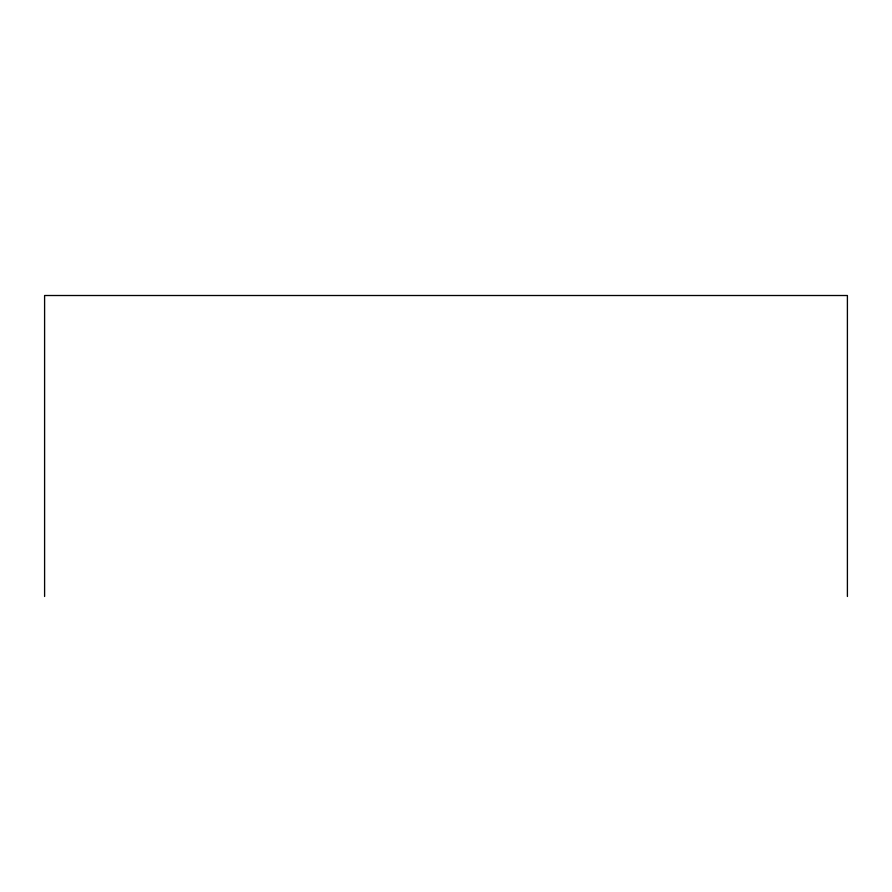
<?xml version="1.0" encoding="UTF-8"?>
<svg xmlns="http://www.w3.org/2000/svg" width="892" height="892" viewBox="0 0 892 892"><rect width="100%" height="100%" fill="white"/><g stroke="black" fill="none" stroke-linecap="round" stroke-linejoin="round"><path stroke-width="1.34" d="M847.4 596.492L847.4 295.508L44.6 295.508L44.6 596.492"/></g></svg>
